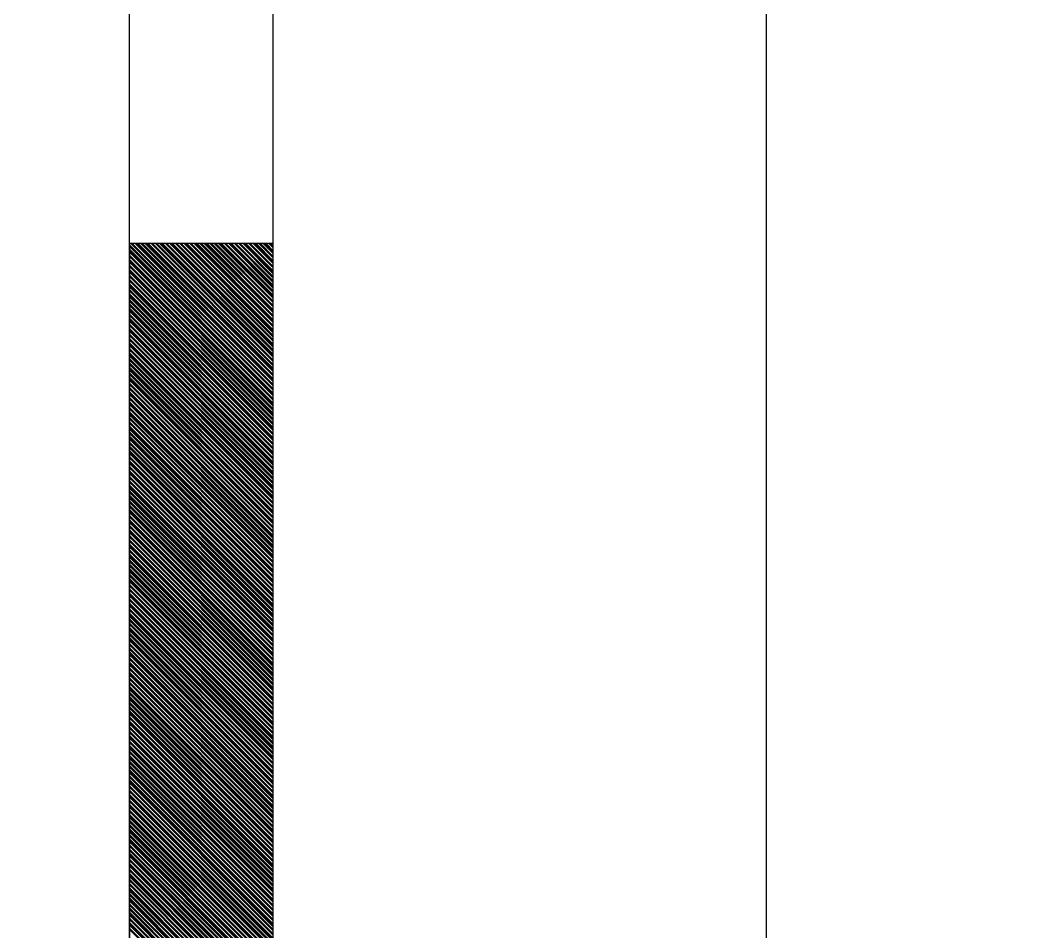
# Model space of a CAD drawing. Extents: x 731654 to 732244, y 4380181 to 4381208.
# Drawn here: x 731892.91 to 731899.96, y 4381156.22 to 4381162.56 of the extents above; entities that cross this region are included whole.
import ezdxf

# ---------------------------------------------------------------- set-up
doc = ezdxf.new("R2010")
doc.units = 0
doc.layers.get('0').update_dxf_attribs({"linetype": 'CONTINUOUS'})

msp = doc.modelspace()

# ---------------------------------------------------------------- linework, layer by layer
at = {"color": 0, "linetype": 'CONTINUOUS'}
for p, q in [((731893.67, 4381081.01), (731893.67, 4381181.01)), ((731893.67, 4381081.01), (731893.67, 4381181.01)), ((731894.67, 4381081.01), (731894.67, 4381181.01)), ((731894.67, 4381081.01), (731894.67, 4381181.01)), ((731894.67, 4381160), (731893.67, 4381161)), ((731894.67, 4381160), (731893.67, 4381161)), ((731894.67, 4381159.99), (731893.67, 4381160.99)), ((731894.67, 4381159.99), (731893.67, 4381160.99)), ((731894.67, 4381160.02), (731893.68, 4381161.01)), ((731894.67, 4381160.02), (731893.68, 4381161.01)), ((731894.67, 4381160.03), (731893.69, 4381161.01)), ((731894.67, 4381160.03), (731893.69, 4381161.01)), ((731894.67, 4381160.05), (731893.71, 4381161.01)), ((731894.67, 4381160.05), (731893.71, 4381161.01)), ((731894.67, 4381160.06), (731893.72, 4381161.01)), ((731894.67, 4381160.06), (731893.72, 4381161.01)), ((731894.67, 4381160.07), (731893.73, 4381161.01)), ((731894.67, 4381160.07), (731893.73, 4381161.01)), ((731894.67, 4381160.09), (731893.75, 4381161.01)), ((731894.67, 4381160.09), (731893.75, 4381161.01)), ((731894.67, 4381160.1), (731893.76, 4381161.01)), ((731894.67, 4381160.1), (731893.76, 4381161.01)), ((731894.67, 4381160.12), (731893.78, 4381161.01)), ((731894.67, 4381160.12), (731893.78, 4381161.01)), ((731894.67, 4381160.13), (731893.79, 4381161.01)), ((731894.67, 4381160.13), (731893.79, 4381161.01)), ((731894.67, 4381160.14), (731893.8, 4381161.01)), ((731894.67, 4381160.14), (731893.8, 4381161.01)), ((731894.67, 4381160.16), (731893.82, 4381161.01)), ((731894.67, 4381160.16), (731893.82, 4381161.01)), ((731894.67, 4381160.17), (731893.83, 4381161.01)), ((731894.67, 4381160.17), (731893.83, 4381161.01)), ((731894.67, 4381160.19), (731893.85, 4381161.01)), ((731894.67, 4381160.19), (731893.85, 4381161.01)), ((731894.67, 4381160.2), (731893.86, 4381161.01)), ((731894.67, 4381160.2), (731893.86, 4381161.01)), ((731894.67, 4381160.22), (731893.88, 4381161.01)), ((731894.67, 4381160.22), (731893.88, 4381161.01)), ((731894.67, 4381160.23), (731893.89, 4381161.01)), ((731894.67, 4381160.23), (731893.89, 4381161.01)), ((731894.67, 4381160.24), (731893.9, 4381161.01)), ((731894.67, 4381160.24), (731893.9, 4381161.01)), ((731894.67, 4381160.26), (731893.92, 4381161.01)), ((731894.67, 4381160.26), (731893.92, 4381161.01)), ((731894.67, 4381160.27), (731893.93, 4381161.01)), ((731894.67, 4381160.27), (731893.93, 4381161.01)), ((731894.67, 4381160.29), (731893.95, 4381161.01)), ((731894.67, 4381160.29), (731893.95, 4381161.01)), ((731894.67, 4381160.3), (731893.96, 4381161.01)), ((731894.67, 4381160.3), (731893.96, 4381161.01)), ((731894.67, 4381160.31), (731893.97, 4381161.01)), ((731894.67, 4381160.31), (731893.97, 4381161.01)), ((731894.67, 4381160.33), (731893.99, 4381161.01)), ((731894.67, 4381160.33), (731893.99, 4381161.01)), ((731894.67, 4381160.34), (731894, 4381161.01)), ((731894.67, 4381160.34), (731894, 4381161.01)), ((731894.67, 4381160.36), (731894.02, 4381161.01)), ((731894.67, 4381160.36), (731894.02, 4381161.01)), ((731894.67, 4381160.37), (731894.03, 4381161.01)), ((731894.67, 4381160.37), (731894.03, 4381161.01)), ((731894.67, 4381160.39), (731894.05, 4381161.01)), ((731894.67, 4381160.39), (731894.05, 4381161.01)), ((731894.67, 4381160.4), (731894.06, 4381161.01)), ((731894.67, 4381160.4), (731894.06, 4381161.01)), ((731894.67, 4381160.41), (731894.07, 4381161.01)), ((731894.67, 4381160.41), (731894.07, 4381161.01)), ((731894.67, 4381160.43), (731894.09, 4381161.01)), ((731894.67, 4381160.43), (731894.09, 4381161.01)), ((731894.67, 4381160.44), (731894.1, 4381161.01)), ((731894.67, 4381160.44), (731894.1, 4381161.01)), ((731894.67, 4381160.46), (731894.12, 4381161.01)), ((731894.67, 4381160.46), (731894.12, 4381161.01)), ((731894.67, 4381160.47), (731894.13, 4381161.01)), ((731894.67, 4381160.47), (731894.13, 4381161.01)), ((731894.67, 4381160.48), (731894.14, 4381161.01)), ((731894.67, 4381160.48), (731894.14, 4381161.01)), ((731894.67, 4381160.5), (731894.16, 4381161.01)), ((731894.67, 4381160.5), (731894.16, 4381161.01)), ((731894.67, 4381160.51), (731894.17, 4381161.01)), ((731894.67, 4381160.51), (731894.17, 4381161.01)), ((731894.67, 4381160.53), (731894.19, 4381161.01)), ((731894.67, 4381160.53), (731894.19, 4381161.01)), ((731894.67, 4381160.54), (731894.2, 4381161.01)), ((731894.67, 4381160.54), (731894.2, 4381161.01)), ((731894.67, 4381160.55), (731894.21, 4381161.01)), ((731894.67, 4381160.55), (731894.21, 4381161.01)), ((731894.67, 4381160.57), (731894.23, 4381161.01)), ((731894.67, 4381160.57), (731894.23, 4381161.01)), ((731894.67, 4381160.58), (731894.24, 4381161.01)), ((731894.67, 4381160.58), (731894.24, 4381161.01)), ((731894.67, 4381160.6), (731894.26, 4381161.01)), ((731894.67, 4381160.6), (731894.26, 4381161.01)), ((731894.67, 4381160.61), (731894.27, 4381161.01)), ((731894.67, 4381160.61), (731894.27, 4381161.01)), ((731894.67, 4381160.63), (731894.29, 4381161.01)), ((731894.67, 4381160.63), (731894.29, 4381161.01)), ((731894.67, 4381160.64), (731894.3, 4381161.01)), ((731894.67, 4381160.64), (731894.3, 4381161.01)), ((731894.67, 4381160.65), (731894.31, 4381161.01)), ((731894.67, 4381160.65), (731894.31, 4381161.01)), ((731894.67, 4381160.67), (731894.33, 4381161.01)), ((731894.67, 4381160.67), (731894.33, 4381161.01)), ((731894.67, 4381160.68), (731894.34, 4381161.01)), ((731894.67, 4381160.68), (731894.34, 4381161.01)), ((731894.67, 4381160.7), (731894.36, 4381161.01)), ((731894.67, 4381160.7), (731894.36, 4381161.01)), ((731894.67, 4381160.71), (731894.37, 4381161.01)), ((731894.67, 4381160.71), (731894.37, 4381161.01)), ((731894.67, 4381160.72), (731894.38, 4381161.01)), ((731894.67, 4381160.72), (731894.38, 4381161.01)), ((731894.67, 4381160.74), (731894.4, 4381161.01)), ((731894.67, 4381160.74), (731894.4, 4381161.01)), ((731894.67, 4381160.75), (731894.41, 4381161.01)), ((731894.67, 4381160.75), (731894.41, 4381161.01)), ((731894.67, 4381160.77), (731894.43, 4381161.01)), ((731894.67, 4381160.77), (731894.43, 4381161.01)), ((731894.67, 4381160.78), (731894.44, 4381161.01)), ((731894.67, 4381160.78), (731894.44, 4381161.01)), ((731894.67, 4381160.8), (731894.46, 4381161.01)), ((731894.67, 4381160.8), (731894.46, 4381161.01)), ((731894.67, 4381160.81), (731894.47, 4381161.01)), ((731894.67, 4381160.81), (731894.47, 4381161.01)), ((731894.67, 4381160.82), (731894.48, 4381161.01)), ((731894.67, 4381160.82), (731894.48, 4381161.01)), ((731894.67, 4381160.84), (731894.5, 4381161.01)), ((731894.67, 4381160.84), (731894.5, 4381161.01)), ((731894.67, 4381160.85), (731894.51, 4381161.01)), ((731894.67, 4381160.85), (731894.51, 4381161.01)), ((731894.67, 4381160.87), (731894.53, 4381161.01)), ((731894.67, 4381160.87), (731894.53, 4381161.01)), ((731894.67, 4381160.88), (731894.54, 4381161.01)), ((731894.67, 4381160.88), (731894.54, 4381161.01)), ((731894.67, 4381160.89), (731894.55, 4381161.01)), ((731894.67, 4381160.89), (731894.55, 4381161.01)), ((731894.67, 4381160.91), (731894.57, 4381161.01)), ((731894.67, 4381160.91), (731894.57, 4381161.01)), ((731894.67, 4381160.92), (731894.58, 4381161.01)), ((731894.67, 4381160.92), (731894.58, 4381161.01)), ((731894.67, 4381160.94), (731894.6, 4381161.01)), ((731894.67, 4381160.94), (731894.6, 4381161.01)), ((731894.67, 4381160.95), (731894.61, 4381161.01)), ((731894.67, 4381160.95), (731894.61, 4381161.01)), ((731894.67, 4381160.96), (731894.62, 4381161.01)), ((731894.67, 4381160.96), (731894.62, 4381161.01)), ((731894.67, 4381160.98), (731894.64, 4381161.01)), ((731894.67, 4381160.98), (731894.64, 4381161.01)), ((731894.67, 4381160.99), (731894.65, 4381161.01)), ((731894.67, 4381160.99), (731894.65, 4381161.01)), ((731894.67, 4381159.97), (731893.67, 4381160.97)), ((731894.67, 4381159.97), (731893.67, 4381160.97)), ((731894.67, 4381159.96), (731893.67, 4381160.96)), ((731894.67, 4381159.96), (731893.67, 4381160.96)), ((731894.67, 4381159.95), (731893.67, 4381160.95)), ((731894.67, 4381159.95), (731893.67, 4381160.95)), ((731894.67, 4381159.93), (731893.67, 4381160.93)), ((731894.67, 4381159.93), (731893.67, 4381160.93)), ((731894.67, 4381159.92), (731893.67, 4381160.92)), ((731894.67, 4381159.92), (731893.67, 4381160.92)), ((731894.67, 4381159.9), (731893.67, 4381160.9)), ((731894.67, 4381159.9), (731893.67, 4381160.9)), ((731894.67, 4381159.89), (731893.67, 4381160.89)), ((731894.67, 4381159.89), (731893.67, 4381160.89)), ((731894.67, 4381159.88), (731893.67, 4381160.88)), ((731894.67, 4381159.88), (731893.67, 4381160.88)), ((731894.67, 4381159.86), (731893.67, 4381160.86)), ((731894.67, 4381159.86), (731893.67, 4381160.86)), ((731894.67, 4381159.85), (731893.67, 4381160.85)), ((731894.67, 4381159.85), (731893.67, 4381160.85)), ((731894.67, 4381159.83), (731893.67, 4381160.83)), ((731894.67, 4381159.83), (731893.67, 4381160.83)), ((731894.67, 4381159.82), (731893.67, 4381160.82)), ((731894.67, 4381159.82), (731893.67, 4381160.82)), ((731894.67, 4381159.81), (731893.67, 4381160.81)), ((731894.67, 4381159.81), (731893.67, 4381160.81)), ((731894.67, 4381159.79), (731893.67, 4381160.79)), ((731894.67, 4381159.79), (731893.67, 4381160.79)), ((731894.67, 4381159.78), (731893.67, 4381160.78)), ((731894.67, 4381159.78), (731893.67, 4381160.78)), ((731894.67, 4381159.76), (731893.67, 4381160.76)), ((731894.67, 4381159.76), (731893.67, 4381160.76)), ((731894.67, 4381159.75), (731893.67, 4381160.75)), ((731894.67, 4381159.75), (731893.67, 4381160.75)), ((731894.67, 4381159.73), (731893.67, 4381160.73)), ((731894.67, 4381159.73), (731893.67, 4381160.73)), ((731894.67, 4381159.72), (731893.67, 4381160.72)), ((731894.67, 4381159.72), (731893.67, 4381160.72)), ((731894.67, 4381159.71), (731893.67, 4381160.71)), ((731894.67, 4381159.71), (731893.67, 4381160.71)), ((731894.67, 4381159.69), (731893.67, 4381160.69)), ((731894.67, 4381159.69), (731893.67, 4381160.69)), ((731894.67, 4381159.68), (731893.67, 4381160.68)), ((731894.67, 4381159.68), (731893.67, 4381160.68)), ((731894.67, 4381159.66), (731893.67, 4381160.66)), ((731894.67, 4381159.66), (731893.67, 4381160.66)), ((731894.67, 4381159.65), (731893.67, 4381160.65)), ((731894.67, 4381159.65), (731893.67, 4381160.65)), ((731894.67, 4381159.64), (731893.67, 4381160.64)), ((731894.67, 4381159.64), (731893.67, 4381160.64)), ((731894.67, 4381159.62), (731893.67, 4381160.62)), ((731894.67, 4381159.62), (731893.67, 4381160.62)), ((731894.67, 4381159.61), (731893.67, 4381160.61)), ((731894.67, 4381159.61), (731893.67, 4381160.61)), ((731894.67, 4381159.59), (731893.67, 4381160.59)), ((731894.67, 4381159.59), (731893.67, 4381160.59)), ((731894.67, 4381159.58), (731893.67, 4381160.58)), ((731894.67, 4381159.58), (731893.67, 4381160.58)), ((731894.67, 4381159.56), (731893.67, 4381160.56)), ((731894.67, 4381159.56), (731893.67, 4381160.56)), ((731894.67, 4381159.55), (731893.67, 4381160.55)), ((731894.67, 4381159.55), (731893.67, 4381160.55)), ((731894.67, 4381159.54), (731893.67, 4381160.54)), ((731894.67, 4381159.54), (731893.67, 4381160.54)), ((731894.67, 4381159.52), (731893.67, 4381160.52)), ((731894.67, 4381159.52), (731893.67, 4381160.52)), ((731894.67, 4381159.51), (731893.67, 4381160.51)), ((731894.67, 4381159.51), (731893.67, 4381160.51)), ((731894.67, 4381159.49), (731893.67, 4381160.49)), ((731894.67, 4381159.49), (731893.67, 4381160.49)), ((731894.67, 4381159.48), (731893.67, 4381160.48)), ((731894.67, 4381159.48), (731893.67, 4381160.48)), ((731894.67, 4381159.47), (731893.67, 4381160.47)), ((731894.67, 4381159.47), (731893.67, 4381160.47)), ((731894.67, 4381159.45), (731893.67, 4381160.45)), ((731894.67, 4381159.45), (731893.67, 4381160.45)), ((731894.67, 4381159.44), (731893.67, 4381160.44)), ((731894.67, 4381159.44), (731893.67, 4381160.44)), ((731894.67, 4381159.42), (731893.67, 4381160.42)), ((731894.67, 4381159.42), (731893.67, 4381160.42)), ((731894.67, 4381159.41), (731893.67, 4381160.41)), ((731894.67, 4381159.41), (731893.67, 4381160.41)), ((731894.67, 4381159.4), (731893.67, 4381160.4)), ((731894.67, 4381159.4), (731893.67, 4381160.4)), ((731894.67, 4381159.38), (731893.67, 4381160.38)), ((731894.67, 4381159.38), (731893.67, 4381160.38)), ((731894.67, 4381159.37), (731893.67, 4381160.37)), ((731894.67, 4381159.37), (731893.67, 4381160.37)), ((731894.67, 4381159.35), (731893.67, 4381160.35)), ((731894.67, 4381159.35), (731893.67, 4381160.35)), ((731894.67, 4381159.34), (731893.67, 4381160.34)), ((731894.67, 4381159.34), (731893.67, 4381160.34)), ((731894.67, 4381159.32), (731893.67, 4381160.32)), ((731894.67, 4381159.32), (731893.67, 4381160.32)), ((731894.67, 4381159.31), (731893.67, 4381160.31)), ((731894.67, 4381159.31), (731893.67, 4381160.31)), ((731894.67, 4381159.3), (731893.67, 4381160.3)), ((731894.67, 4381159.3), (731893.67, 4381160.3)), ((731894.67, 4381159.28), (731893.67, 4381160.28)), ((731894.67, 4381159.28), (731893.67, 4381160.28)), ((731894.67, 4381159.27), (731893.67, 4381160.27)), ((731894.67, 4381159.27), (731893.67, 4381160.27)), ((731894.67, 4381159.25), (731893.67, 4381160.25)), ((731894.67, 4381159.25), (731893.67, 4381160.25)), ((731894.67, 4381159.24), (731893.67, 4381160.24)), ((731894.67, 4381159.24), (731893.67, 4381160.24)), ((731894.67, 4381159.23), (731893.67, 4381160.23)), ((731894.67, 4381159.23), (731893.67, 4381160.23)), ((731894.67, 4381159.21), (731893.67, 4381160.21)), ((731894.67, 4381159.21), (731893.67, 4381160.21)), ((731894.67, 4381159.2), (731893.67, 4381160.2)), ((731894.67, 4381159.2), (731893.67, 4381160.2)), ((731894.67, 4381159.18), (731893.67, 4381160.18)), ((731894.67, 4381159.18), (731893.67, 4381160.18)), ((731894.67, 4381159.17), (731893.67, 4381160.17)), ((731894.67, 4381159.17), (731893.67, 4381160.17)), ((731894.67, 4381159.15), (731893.67, 4381160.15)), ((731894.67, 4381159.15), (731893.67, 4381160.15)), ((731894.67, 4381159.14), (731893.67, 4381160.14)), ((731894.67, 4381159.14), (731893.67, 4381160.14)), ((731894.67, 4381159.13), (731893.67, 4381160.13)), ((731894.67, 4381159.13), (731893.67, 4381160.13)), ((731894.67, 4381159.11), (731893.67, 4381160.11)), ((731894.67, 4381159.11), (731893.67, 4381160.11)), ((731894.67, 4381159.1), (731893.67, 4381160.1)), ((731894.67, 4381159.1), (731893.67, 4381160.1)), ((731894.67, 4381159.08), (731893.67, 4381160.08)), ((731894.67, 4381159.08), (731893.67, 4381160.08)), ((731894.67, 4381159.07), (731893.67, 4381160.07)), ((731894.67, 4381159.07), (731893.67, 4381160.07)), ((731894.67, 4381159.06), (731893.67, 4381160.06)), ((731894.67, 4381159.06), (731893.67, 4381160.06)), ((731894.67, 4381159.04), (731893.67, 4381160.04)), ((731894.67, 4381159.04), (731893.67, 4381160.04)), ((731894.67, 4381159.03), (731893.67, 4381160.03)), ((731894.67, 4381159.03), (731893.67, 4381160.03)), ((731894.67, 4381159.01), (731893.67, 4381160.01)), ((731894.67, 4381159.01), (731893.67, 4381160.01)), ((731894.67, 4381159), (731893.67, 4381160)), ((731894.67, 4381159), (731893.67, 4381160)), ((731894.67, 4381158.98), (731893.67, 4381159.98)), ((731894.67, 4381158.98), (731893.67, 4381159.98)), ((731894.67, 4381158.97), (731893.67, 4381159.97)), ((731894.67, 4381158.97), (731893.67, 4381159.97)), ((731894.67, 4381158.96), (731893.67, 4381159.96)), ((731894.67, 4381158.96), (731893.67, 4381159.96)), ((731894.67, 4381158.94), (731893.67, 4381159.94)), ((731894.67, 4381158.94), (731893.67, 4381159.94)), ((731894.67, 4381158.93), (731893.67, 4381159.93)), ((731894.67, 4381158.93), (731893.67, 4381159.93)), ((731894.67, 4381158.91), (731893.67, 4381159.91)), ((731894.67, 4381158.91), (731893.67, 4381159.91)), ((731894.67, 4381158.9), (731893.67, 4381159.9)), ((731894.67, 4381158.9), (731893.67, 4381159.9)), ((731894.67, 4381158.89), (731893.67, 4381159.89)), ((731894.67, 4381158.89), (731893.67, 4381159.89)), ((731894.67, 4381158.87), (731893.67, 4381159.87)), ((731894.67, 4381158.87), (731893.67, 4381159.87)), ((731894.67, 4381158.86), (731893.67, 4381159.86)), ((731894.67, 4381158.86), (731893.67, 4381159.86)), ((731894.67, 4381158.84), (731893.67, 4381159.84)), ((731894.67, 4381158.84), (731893.67, 4381159.84)), ((731894.67, 4381158.83), (731893.67, 4381159.83)), ((731894.67, 4381158.83), (731893.67, 4381159.83)), ((731894.67, 4381158.82), (731893.67, 4381159.82)), ((731894.67, 4381158.82), (731893.67, 4381159.82)), ((731894.67, 4381158.8), (731893.67, 4381159.8)), ((731894.67, 4381158.8), (731893.67, 4381159.8)), ((731894.67, 4381158.79), (731893.67, 4381159.79)), ((731894.67, 4381158.79), (731893.67, 4381159.79)), ((731894.67, 4381158.77), (731893.67, 4381159.77)), ((731894.67, 4381158.77), (731893.67, 4381159.77)), ((731894.67, 4381158.76), (731893.67, 4381159.76)), ((731894.67, 4381158.76), (731893.67, 4381159.76)), ((731894.67, 4381158.74), (731893.67, 4381159.74)), ((731894.67, 4381158.74), (731893.67, 4381159.74)), ((731894.67, 4381158.73), (731893.67, 4381159.73)), ((731894.67, 4381158.73), (731893.67, 4381159.73)), ((731894.67, 4381158.72), (731893.67, 4381159.72)), ((731894.67, 4381158.72), (731893.67, 4381159.72)), ((731894.67, 4381158.7), (731893.67, 4381159.7)), ((731894.67, 4381158.7), (731893.67, 4381159.7)), ((731894.67, 4381158.69), (731893.67, 4381159.69)), ((731894.67, 4381158.69), (731893.67, 4381159.69)), ((731894.67, 4381158.67), (731893.67, 4381159.67)), ((731894.67, 4381158.67), (731893.67, 4381159.67)), ((731894.67, 4381158.66), (731893.67, 4381159.66)), ((731894.67, 4381158.66), (731893.67, 4381159.66)), ((731894.67, 4381158.65), (731893.67, 4381159.65)), ((731894.67, 4381158.65), (731893.67, 4381159.65)), ((731894.67, 4381158.63), (731893.67, 4381159.63)), ((731894.67, 4381158.63), (731893.67, 4381159.63)), ((731894.67, 4381158.62), (731893.67, 4381159.62)), ((731894.67, 4381158.62), (731893.67, 4381159.62)), ((731894.67, 4381158.6), (731893.67, 4381159.6)), ((731894.67, 4381158.6), (731893.67, 4381159.6)), ((731894.67, 4381158.59), (731893.67, 4381159.59)), ((731894.67, 4381158.59), (731893.67, 4381159.59)), ((731894.67, 4381158.57), (731893.67, 4381159.57)), ((731894.67, 4381158.57), (731893.67, 4381159.57)), ((731894.67, 4381158.56), (731893.67, 4381159.56)), ((731894.67, 4381158.56), (731893.67, 4381159.56)), ((731894.67, 4381158.55), (731893.67, 4381159.55)), ((731894.67, 4381158.55), (731893.67, 4381159.55)), ((731894.67, 4381158.53), (731893.67, 4381159.53)), ((731894.67, 4381158.53), (731893.67, 4381159.53)), ((731894.67, 4381158.52), (731893.67, 4381159.52)), ((731894.67, 4381158.52), (731893.67, 4381159.52)), ((731894.67, 4381158.5), (731893.67, 4381159.5)), ((731894.67, 4381158.5), (731893.67, 4381159.5)), ((731894.67, 4381158.49), (731893.67, 4381159.49)), ((731894.67, 4381158.49), (731893.67, 4381159.49)), ((731894.67, 4381158.48), (731893.67, 4381159.48)), ((731894.67, 4381158.48), (731893.67, 4381159.48)), ((731894.67, 4381158.46), (731893.67, 4381159.46)), ((731894.67, 4381158.46), (731893.67, 4381159.46)), ((731894.67, 4381158.45), (731893.67, 4381159.45)), ((731894.67, 4381158.45), (731893.67, 4381159.45)), ((731894.67, 4381158.43), (731893.67, 4381159.43)), ((731894.67, 4381158.43), (731893.67, 4381159.43)), ((731894.67, 4381158.42), (731893.67, 4381159.42)), ((731894.67, 4381158.42), (731893.67, 4381159.42)), ((731894.67, 4381158.41), (731893.67, 4381159.41)), ((731894.67, 4381158.41), (731893.67, 4381159.41)), ((731894.67, 4381158.39), (731893.67, 4381159.39)), ((731894.67, 4381158.39), (731893.67, 4381159.39)), ((731894.67, 4381158.38), (731893.67, 4381159.38)), ((731894.67, 4381158.38), (731893.67, 4381159.38)), ((731894.67, 4381158.36), (731893.67, 4381159.36)), ((731894.67, 4381158.36), (731893.67, 4381159.36)), ((731894.67, 4381158.35), (731893.67, 4381159.35)), ((731894.67, 4381158.35), (731893.67, 4381159.35)), ((731894.67, 4381158.33), (731893.67, 4381159.33)), ((731894.67, 4381158.33), (731893.67, 4381159.33)), ((731894.67, 4381158.32), (731893.67, 4381159.32)), ((731894.67, 4381158.32), (731893.67, 4381159.32)), ((731894.67, 4381158.31), (731893.67, 4381159.31)), ((731894.67, 4381158.31), (731893.67, 4381159.31)), ((731894.67, 4381158.29), (731893.67, 4381159.29)), ((731894.67, 4381158.29), (731893.67, 4381159.29)), ((731894.67, 4381158.28), (731893.67, 4381159.28)), ((731894.67, 4381158.28), (731893.67, 4381159.28)), ((731894.67, 4381158.26), (731893.67, 4381159.26)), ((731894.67, 4381158.26), (731893.67, 4381159.26)), ((731894.67, 4381158.25), (731893.67, 4381159.25)), ((731894.67, 4381158.25), (731893.67, 4381159.25)), ((731894.67, 4381158.24), (731893.67, 4381159.24)), ((731894.67, 4381158.24), (731893.67, 4381159.24)), ((731894.67, 4381158.22), (731893.67, 4381159.22)), ((731894.67, 4381158.22), (731893.67, 4381159.22)), ((731894.67, 4381158.21), (731893.67, 4381159.21)), ((731894.67, 4381158.21), (731893.67, 4381159.21)), ((731894.67, 4381158.19), (731893.67, 4381159.19)), ((731894.67, 4381158.19), (731893.67, 4381159.19)), ((731894.67, 4381158.18), (731893.67, 4381159.18)), ((731894.67, 4381158.18), (731893.67, 4381159.18)), ((731894.67, 4381158.16), (731893.67, 4381159.16)), ((731894.67, 4381158.16), (731893.67, 4381159.16)), ((731894.67, 4381158.15), (731893.67, 4381159.15)), ((731894.67, 4381158.15), (731893.67, 4381159.15)), ((731894.67, 4381158.14), (731893.67, 4381159.14)), ((731894.67, 4381158.14), (731893.67, 4381159.14)), ((731894.67, 4381158.12), (731893.67, 4381159.12)), ((731894.67, 4381158.12), (731893.67, 4381159.12)), ((731894.67, 4381158.11), (731893.67, 4381159.11)), ((731894.67, 4381158.11), (731893.67, 4381159.11)), ((731894.67, 4381158.09), (731893.67, 4381159.09)), ((731894.67, 4381158.09), (731893.67, 4381159.09)), ((731894.67, 4381158.08), (731893.67, 4381159.08)), ((731894.67, 4381158.08), (731893.67, 4381159.08)), ((731894.67, 4381158.07), (731893.67, 4381159.07)), ((731894.67, 4381158.07), (731893.67, 4381159.07)), ((731894.67, 4381158.05), (731893.67, 4381159.05)), ((731894.67, 4381158.05), (731893.67, 4381159.05)), ((731894.67, 4381158.04), (731893.67, 4381159.04)), ((731894.67, 4381158.04), (731893.67, 4381159.04)), ((731894.67, 4381158.02), (731893.67, 4381159.02)), ((731894.67, 4381158.02), (731893.67, 4381159.02)), ((731894.67, 4381158.01), (731893.67, 4381159.01)), ((731894.67, 4381158.01), (731893.67, 4381159.01)), ((731894.67, 4381158), (731893.67, 4381159)), ((731894.67, 4381158), (731893.67, 4381159)), ((731894.67, 4381157.98), (731893.67, 4381158.98)), ((731894.67, 4381157.98), (731893.67, 4381158.98)), ((731894.67, 4381157.97), (731893.67, 4381158.97)), ((731894.67, 4381157.97), (731893.67, 4381158.97)), ((731894.67, 4381157.95), (731893.67, 4381158.95)), ((731894.67, 4381157.95), (731893.67, 4381158.95)), ((731894.67, 4381157.94), (731893.67, 4381158.94)), ((731894.67, 4381157.94), (731893.67, 4381158.94)), ((731894.67, 4381157.92), (731893.67, 4381158.92)), ((731894.67, 4381157.92), (731893.67, 4381158.92)), ((731894.67, 4381157.91), (731893.67, 4381158.91)), ((731894.67, 4381157.91), (731893.67, 4381158.91)), ((731894.67, 4381157.9), (731893.67, 4381158.9)), ((731894.67, 4381157.9), (731893.67, 4381158.9)), ((731894.67, 4381157.88), (731893.67, 4381158.88)), ((731894.67, 4381157.88), (731893.67, 4381158.88)), ((731894.67, 4381157.87), (731893.67, 4381158.87)), ((731894.67, 4381157.87), (731893.67, 4381158.87)), ((731894.67, 4381157.85), (731893.67, 4381158.85)), ((731894.67, 4381157.85), (731893.67, 4381158.85)), ((731894.67, 4381157.84), (731893.67, 4381158.84)), ((731894.67, 4381157.84), (731893.67, 4381158.84)), ((731894.67, 4381157.83), (731893.67, 4381158.83)), ((731894.67, 4381157.83), (731893.67, 4381158.83)), ((731894.67, 4381157.81), (731893.67, 4381158.81)), ((731894.67, 4381157.81), (731893.67, 4381158.81)), ((731894.67, 4381157.8), (731893.67, 4381158.8)), ((731894.67, 4381157.8), (731893.67, 4381158.8)), ((731894.67, 4381157.78), (731893.67, 4381158.78)), ((731894.67, 4381157.78), (731893.67, 4381158.78)), ((731894.67, 4381157.77), (731893.67, 4381158.77)), ((731894.67, 4381157.77), (731893.67, 4381158.77)), ((731894.67, 4381157.75), (731893.67, 4381158.75)), ((731894.67, 4381157.75), (731893.67, 4381158.75)), ((731894.67, 4381157.74), (731893.67, 4381158.74)), ((731894.67, 4381157.74), (731893.67, 4381158.74)), ((731894.67, 4381157.73), (731893.67, 4381158.73)), ((731894.67, 4381157.73), (731893.67, 4381158.73)), ((731894.67, 4381157.71), (731893.67, 4381158.71)), ((731894.67, 4381157.71), (731893.67, 4381158.71)), ((731894.67, 4381157.7), (731893.67, 4381158.7)), ((731894.67, 4381157.7), (731893.67, 4381158.7)), ((731894.67, 4381157.68), (731893.67, 4381158.68)), ((731894.67, 4381157.68), (731893.67, 4381158.68)), ((731894.67, 4381157.67), (731893.67, 4381158.67)), ((731894.67, 4381157.67), (731893.67, 4381158.67)), ((731894.67, 4381157.66), (731893.67, 4381158.66)), ((731894.67, 4381157.66), (731893.67, 4381158.66)), ((731894.67, 4381157.64), (731893.67, 4381158.64)), ((731894.67, 4381157.64), (731893.67, 4381158.64)), ((731894.67, 4381157.63), (731893.67, 4381158.63)), ((731894.67, 4381157.63), (731893.67, 4381158.63)), ((731894.67, 4381157.61), (731893.67, 4381158.61)), ((731894.67, 4381157.61), (731893.67, 4381158.61)), ((731894.67, 4381157.6), (731893.67, 4381158.6)), ((731894.67, 4381157.6), (731893.67, 4381158.6)), ((731894.67, 4381157.58), (731893.67, 4381158.58)), ((731894.67, 4381157.58), (731893.67, 4381158.58)), ((731894.67, 4381157.57), (731893.67, 4381158.57)), ((731894.67, 4381157.57), (731893.67, 4381158.57)), ((731894.67, 4381157.56), (731893.67, 4381158.56)), ((731894.67, 4381157.56), (731893.67, 4381158.56)), ((731894.67, 4381157.54), (731893.67, 4381158.54)), ((731894.67, 4381157.54), (731893.67, 4381158.54)), ((731894.67, 4381157.53), (731893.67, 4381158.53)), ((731894.67, 4381157.53), (731893.67, 4381158.53)), ((731894.67, 4381157.51), (731893.67, 4381158.51)), ((731894.67, 4381157.51), (731893.67, 4381158.51)), ((731894.67, 4381157.5), (731893.67, 4381158.5)), ((731894.67, 4381157.5), (731893.67, 4381158.5)), ((731894.67, 4381157.49), (731893.67, 4381158.49)), ((731894.67, 4381157.49), (731893.67, 4381158.49)), ((731894.67, 4381157.47), (731893.67, 4381158.47)), ((731894.67, 4381157.47), (731893.67, 4381158.47)), ((731894.67, 4381157.46), (731893.67, 4381158.46)), ((731894.67, 4381157.46), (731893.67, 4381158.46)), ((731894.67, 4381157.44), (731893.67, 4381158.44)), ((731894.67, 4381157.44), (731893.67, 4381158.44)), ((731894.67, 4381157.43), (731893.67, 4381158.43)), ((731894.67, 4381157.43), (731893.67, 4381158.43)), ((731894.67, 4381157.42), (731893.67, 4381158.42)), ((731894.67, 4381157.42), (731893.67, 4381158.42)), ((731894.67, 4381157.4), (731893.67, 4381158.4)), ((731894.67, 4381157.4), (731893.67, 4381158.4)), ((731894.67, 4381157.39), (731893.67, 4381158.39)), ((731894.67, 4381157.39), (731893.67, 4381158.39)), ((731894.67, 4381157.37), (731893.67, 4381158.37)), ((731894.67, 4381157.37), (731893.67, 4381158.37)), ((731894.67, 4381157.36), (731893.67, 4381158.36)), ((731894.67, 4381157.36), (731893.67, 4381158.36)), ((731894.67, 4381157.34), (731893.67, 4381158.34)), ((731894.67, 4381157.34), (731893.67, 4381158.34)), ((731894.67, 4381157.33), (731893.67, 4381158.33)), ((731894.67, 4381157.33), (731893.67, 4381158.33)), ((731894.67, 4381157.32), (731893.67, 4381158.32)), ((731894.67, 4381157.32), (731893.67, 4381158.32)), ((731894.67, 4381157.3), (731893.67, 4381158.3)), ((731894.67, 4381157.3), (731893.67, 4381158.3)), ((731894.67, 4381157.29), (731893.67, 4381158.29)), ((731894.67, 4381157.29), (731893.67, 4381158.29)), ((731894.67, 4381157.27), (731893.67, 4381158.27)), ((731894.67, 4381157.27), (731893.67, 4381158.27)), ((731894.67, 4381157.26), (731893.67, 4381158.26)), ((731894.67, 4381157.26), (731893.67, 4381158.26)), ((731894.67, 4381157.25), (731893.67, 4381158.25)), ((731894.67, 4381157.25), (731893.67, 4381158.25)), ((731894.67, 4381157.23), (731893.67, 4381158.23)), ((731894.67, 4381157.23), (731893.67, 4381158.23)), ((731894.67, 4381157.22), (731893.67, 4381158.22)), ((731894.67, 4381157.22), (731893.67, 4381158.22)), ((731894.67, 4381157.2), (731893.67, 4381158.2)), ((731894.67, 4381157.2), (731893.67, 4381158.2)), ((731894.67, 4381157.19), (731893.67, 4381158.19)), ((731894.67, 4381157.19), (731893.67, 4381158.19)), ((731894.67, 4381157.17), (731893.67, 4381158.17)), ((731894.67, 4381157.17), (731893.67, 4381158.17)), ((731894.67, 4381157.16), (731893.67, 4381158.16)), ((731894.67, 4381157.16), (731893.67, 4381158.16)), ((731894.67, 4381157.15), (731893.67, 4381158.15)), ((731894.67, 4381157.15), (731893.67, 4381158.15)), ((731894.67, 4381157.13), (731893.67, 4381158.13)), ((731894.67, 4381157.13), (731893.67, 4381158.13)), ((731894.67, 4381157.12), (731893.67, 4381158.12)), ((731894.67, 4381157.12), (731893.67, 4381158.12)), ((731894.67, 4381157.1), (731893.67, 4381158.1)), ((731894.67, 4381157.1), (731893.67, 4381158.1)), ((731894.67, 4381157.09), (731893.67, 4381158.09)), ((731894.67, 4381157.09), (731893.67, 4381158.09)), ((731894.67, 4381157.08), (731893.67, 4381158.08)), ((731894.67, 4381157.08), (731893.67, 4381158.08)), ((731894.67, 4381157.06), (731893.67, 4381158.06)), ((731894.67, 4381157.06), (731893.67, 4381158.06)), ((731894.67, 4381157.05), (731893.67, 4381158.05)), ((731894.67, 4381157.05), (731893.67, 4381158.05)), ((731894.67, 4381157.03), (731893.67, 4381158.03)), ((731894.67, 4381157.03), (731893.67, 4381158.03)), ((731894.67, 4381157.02), (731893.67, 4381158.02)), ((731894.67, 4381157.02), (731893.67, 4381158.02)), ((731894.67, 4381157.01), (731893.67, 4381158.01)), ((731894.67, 4381157.01), (731893.67, 4381158.01)), ((731894.67, 4381156.99), (731893.67, 4381157.99)), ((731894.67, 4381156.99), (731893.67, 4381157.99)), ((731894.67, 4381156.98), (731893.67, 4381157.98)), ((731894.67, 4381156.98), (731893.67, 4381157.98)), ((731894.67, 4381156.96), (731893.67, 4381157.96)), ((731894.67, 4381156.96), (731893.67, 4381157.96)), ((731894.67, 4381156.95), (731893.67, 4381157.95)), ((731894.67, 4381156.95), (731893.67, 4381157.95)), ((731894.67, 4381156.93), (731893.67, 4381157.93)), ((731894.67, 4381156.93), (731893.67, 4381157.93)), ((731894.67, 4381156.92), (731893.67, 4381157.92)), ((731894.67, 4381156.92), (731893.67, 4381157.92)), ((731894.67, 4381156.91), (731893.67, 4381157.91)), ((731894.67, 4381156.91), (731893.67, 4381157.91)), ((731894.67, 4381156.89), (731893.67, 4381157.89)), ((731894.67, 4381156.89), (731893.67, 4381157.89)), ((731894.67, 4381156.88), (731893.67, 4381157.88)), ((731894.67, 4381156.88), (731893.67, 4381157.88)), ((731894.67, 4381156.86), (731893.67, 4381157.86)), ((731894.67, 4381156.86), (731893.67, 4381157.86)), ((731894.67, 4381156.85), (731893.67, 4381157.85)), ((731894.67, 4381156.85), (731893.67, 4381157.85)), ((731894.67, 4381156.84), (731893.67, 4381157.84)), ((731894.67, 4381156.84), (731893.67, 4381157.84)), ((731894.67, 4381156.82), (731893.67, 4381157.82)), ((731894.67, 4381156.82), (731893.67, 4381157.82)), ((731894.67, 4381156.81), (731893.67, 4381157.81)), ((731894.67, 4381156.81), (731893.67, 4381157.81)), ((731894.67, 4381156.79), (731893.67, 4381157.79)), ((731894.67, 4381156.79), (731893.67, 4381157.79)), ((731894.67, 4381156.78), (731893.67, 4381157.78)), ((731894.67, 4381156.78), (731893.67, 4381157.78)), ((731894.67, 4381156.76), (731893.67, 4381157.76)), ((731894.67, 4381156.76), (731893.67, 4381157.76)), ((731894.67, 4381156.75), (731893.67, 4381157.75)), ((731894.67, 4381156.75), (731893.67, 4381157.75)), ((731894.67, 4381156.74), (731893.67, 4381157.74)), ((731894.67, 4381156.74), (731893.67, 4381157.74)), ((731894.67, 4381156.72), (731893.67, 4381157.72)), ((731894.67, 4381156.72), (731893.67, 4381157.72)), ((731894.67, 4381156.71), (731893.67, 4381157.71)), ((731894.67, 4381156.71), (731893.67, 4381157.71)), ((731894.67, 4381156.69), (731893.67, 4381157.69)), ((731894.67, 4381156.69), (731893.67, 4381157.69)), ((731894.67, 4381156.68), (731893.67, 4381157.68)), ((731894.67, 4381156.68), (731893.67, 4381157.68)), ((731894.67, 4381156.67), (731893.67, 4381157.67)), ((731894.67, 4381156.67), (731893.67, 4381157.67)), ((731894.67, 4381156.65), (731893.67, 4381157.65)), ((731894.67, 4381156.65), (731893.67, 4381157.65)), ((731894.67, 4381156.64), (731893.67, 4381157.64)), ((731894.67, 4381156.64), (731893.67, 4381157.64)), ((731894.67, 4381156.62), (731893.67, 4381157.62)), ((731894.67, 4381156.62), (731893.67, 4381157.62)), ((731894.67, 4381156.61), (731893.67, 4381157.61)), ((731894.67, 4381156.61), (731893.67, 4381157.61)), ((731894.67, 4381156.59), (731893.67, 4381157.59)), ((731894.67, 4381156.59), (731893.67, 4381157.59)), ((731894.67, 4381156.58), (731893.67, 4381157.58)), ((731894.67, 4381156.58), (731893.67, 4381157.58)), ((731894.67, 4381156.57), (731893.67, 4381157.57)), ((731894.67, 4381156.57), (731893.67, 4381157.57)), ((731894.67, 4381156.55), (731893.67, 4381157.55)), ((731894.67, 4381156.55), (731893.67, 4381157.55)), ((731894.67, 4381156.54), (731893.67, 4381157.54)), ((731894.67, 4381156.54), (731893.67, 4381157.54)), ((731894.67, 4381156.52), (731893.67, 4381157.52)), ((731894.67, 4381156.52), (731893.67, 4381157.52)), ((731894.67, 4381156.51), (731893.67, 4381157.51)), ((731894.67, 4381156.51), (731893.67, 4381157.51)), ((731894.67, 4381156.5), (731893.67, 4381157.5)), ((731894.67, 4381156.5), (731893.67, 4381157.5)), ((731894.67, 4381156.48), (731893.67, 4381157.48)), ((731894.67, 4381156.48), (731893.67, 4381157.48)), ((731894.67, 4381156.47), (731893.67, 4381157.47)), ((731894.67, 4381156.47), (731893.67, 4381157.47)), ((731894.67, 4381156.45), (731893.67, 4381157.45)), ((731894.67, 4381156.45), (731893.67, 4381157.45)), ((731894.67, 4381156.44), (731893.67, 4381157.44)), ((731894.67, 4381156.44), (731893.67, 4381157.44)), ((731894.67, 4381156.43), (731893.67, 4381157.43)), ((731894.67, 4381156.43), (731893.67, 4381157.43)), ((731894.67, 4381156.41), (731893.67, 4381157.41)), ((731894.67, 4381156.41), (731893.67, 4381157.41)), ((731894.67, 4381156.4), (731893.67, 4381157.4)), ((731894.67, 4381156.4), (731893.67, 4381157.4)), ((731894.67, 4381156.38), (731893.67, 4381157.38)), ((731894.67, 4381156.38), (731893.67, 4381157.38)), ((731894.67, 4381156.37), (731893.67, 4381157.37)), ((731894.67, 4381156.37), (731893.67, 4381157.37)), ((731894.67, 4381156.35), (731893.67, 4381157.35)), ((731894.67, 4381156.35), (731893.67, 4381157.35)), ((731894.67, 4381156.34), (731893.67, 4381157.34)), ((731894.67, 4381156.34), (731893.67, 4381157.34)), ((731894.67, 4381156.33), (731893.67, 4381157.33)), ((731894.67, 4381156.33), (731893.67, 4381157.33)), ((731894.67, 4381156.31), (731893.67, 4381157.31)), ((731894.67, 4381156.31), (731893.67, 4381157.31)), ((731894.67, 4381156.3), (731893.67, 4381157.3)), ((731894.67, 4381156.3), (731893.67, 4381157.3)), ((731894.67, 4381156.28), (731893.67, 4381157.28)), ((731894.67, 4381156.28), (731893.67, 4381157.28)), ((731894.67, 4381156.27), (731893.67, 4381157.27)), ((731894.67, 4381156.27), (731893.67, 4381157.27)), ((731894.67, 4381156.26), (731893.67, 4381157.26)), ((731894.67, 4381156.26), (731893.67, 4381157.26)), ((731894.67, 4381156.24), (731893.67, 4381157.24)), ((731894.67, 4381156.24), (731893.67, 4381157.24)), ((731894.67, 4381156.23), (731893.67, 4381157.23)), ((731894.67, 4381156.23), (731893.67, 4381157.23)), ((731894.67, 4381156.21), (731893.67, 4381157.21)), ((731894.67, 4381156.21), (731893.67, 4381157.21)), ((731894.67, 4381156.2), (731893.67, 4381157.2)), ((731894.67, 4381156.2), (731893.67, 4381157.2)), ((731894.67, 4381156.18), (731893.67, 4381157.18)), ((731894.67, 4381156.18), (731893.67, 4381157.18)), ((731894.67, 4381156.17), (731893.67, 4381157.17)), ((731894.67, 4381156.17), (731893.67, 4381157.17)), ((731894.67, 4381156.16), (731893.67, 4381157.16)), ((731894.67, 4381156.16), (731893.67, 4381157.16)), ((731894.67, 4381156.14), (731893.67, 4381157.14)), ((731894.67, 4381156.14), (731893.67, 4381157.14)), ((731894.67, 4381156.13), (731893.67, 4381157.13)), ((731894.67, 4381156.13), (731893.67, 4381157.13)), ((731894.67, 4381156.11), (731893.67, 4381157.11)), ((731894.67, 4381156.11), (731893.67, 4381157.11)), ((731894.67, 4381156.1), (731893.67, 4381157.1)), ((731894.67, 4381156.1), (731893.67, 4381157.1)), ((731894.67, 4381156.09), (731893.67, 4381157.09)), ((731894.67, 4381156.09), (731893.67, 4381157.09)), ((731894.67, 4381156.07), (731893.67, 4381157.07)), ((731894.67, 4381156.07), (731893.67, 4381157.07)), ((731894.67, 4381156.06), (731893.67, 4381157.06)), ((731894.67, 4381156.06), (731893.67, 4381157.06)), ((731894.67, 4381156.04), (731893.67, 4381157.04)), ((731894.67, 4381156.04), (731893.67, 4381157.04)), ((731894.67, 4381156.03), (731893.67, 4381157.03)), ((731894.67, 4381156.03), (731893.67, 4381157.03)), ((731894.67, 4381156.02), (731893.67, 4381157.02)), ((731894.67, 4381156.02), (731893.67, 4381157.02)), ((731894.67, 4381156), (731893.67, 4381157)), ((731894.67, 4381156), (731893.67, 4381157)), ((731894.67, 4381155.99), (731893.67, 4381156.99)), ((731894.67, 4381155.99), (731893.67, 4381156.99)), ((731894.67, 4381155.97), (731893.67, 4381156.97)), ((731894.67, 4381155.97), (731893.67, 4381156.97)), ((731894.67, 4381155.96), (731893.67, 4381156.96)), ((731894.67, 4381155.96), (731893.67, 4381156.96)), ((731894.67, 4381155.94), (731893.67, 4381156.94)), ((731894.67, 4381155.94), (731893.67, 4381156.94)), ((731894.67, 4381155.93), (731893.67, 4381156.93)), ((731894.67, 4381155.93), (731893.67, 4381156.93)), ((731894.67, 4381155.92), (731893.67, 4381156.92)), ((731894.67, 4381155.92), (731893.67, 4381156.92)), ((731894.67, 4381155.9), (731893.67, 4381156.9)), ((731894.67, 4381155.9), (731893.67, 4381156.9)), ((731894.67, 4381155.89), (731893.67, 4381156.89)), ((731894.67, 4381155.89), (731893.67, 4381156.89)), ((731894.67, 4381155.87), (731893.67, 4381156.87)), ((731894.67, 4381155.87), (731893.67, 4381156.87)), ((731894.67, 4381155.86), (731893.67, 4381156.86)), ((731894.67, 4381155.86), (731893.67, 4381156.86)), ((731894.67, 4381155.85), (731893.67, 4381156.85)), ((731894.67, 4381155.85), (731893.67, 4381156.85)), ((731894.67, 4381155.83), (731893.67, 4381156.83)), ((731894.67, 4381155.83), (731893.67, 4381156.83)), ((731894.67, 4381155.82), (731893.67, 4381156.82)), ((731894.67, 4381155.82), (731893.67, 4381156.82)), ((731894.67, 4381155.8), (731893.67, 4381156.8)), ((731894.67, 4381155.8), (731893.67, 4381156.8)), ((731894.67, 4381155.79), (731893.67, 4381156.79)), ((731894.67, 4381155.79), (731893.67, 4381156.79)), ((731894.67, 4381155.77), (731893.67, 4381156.77)), ((731894.67, 4381155.77), (731893.67, 4381156.77)), ((731894.67, 4381155.76), (731893.67, 4381156.76)), ((731894.67, 4381155.76), (731893.67, 4381156.76)), ((731894.67, 4381155.75), (731893.67, 4381156.75)), ((731894.67, 4381155.75), (731893.67, 4381156.75)), ((731894.67, 4381155.73), (731893.67, 4381156.73)), ((731894.67, 4381155.73), (731893.67, 4381156.73)), ((731894.67, 4381155.72), (731893.67, 4381156.72)), ((731894.67, 4381155.72), (731893.67, 4381156.72)), ((731894.67, 4381155.7), (731893.67, 4381156.7)), ((731894.67, 4381155.7), (731893.67, 4381156.7)), ((731894.67, 4381155.69), (731893.67, 4381156.69)), ((731894.67, 4381155.69), (731893.67, 4381156.69)), ((731894.67, 4381155.68), (731893.67, 4381156.68)), ((731894.67, 4381155.68), (731893.67, 4381156.68)), ((731894.67, 4381155.66), (731893.67, 4381156.66)), ((731894.67, 4381155.66), (731893.67, 4381156.66)), ((731894.67, 4381155.65), (731893.67, 4381156.65)), ((731894.67, 4381155.65), (731893.67, 4381156.65)), ((731894.67, 4381155.63), (731893.67, 4381156.63)), ((731894.67, 4381155.63), (731893.67, 4381156.63)), ((731894.67, 4381155.62), (731893.67, 4381156.62)), ((731894.67, 4381155.62), (731893.67, 4381156.62)), ((731894.67, 4381155.61), (731893.67, 4381156.61)), ((731894.67, 4381155.61), (731893.67, 4381156.61)), ((731894.67, 4381155.59), (731893.67, 4381156.59)), ((731894.67, 4381155.59), (731893.67, 4381156.59)), ((731894.67, 4381155.58), (731893.67, 4381156.58)), ((731894.67, 4381155.58), (731893.67, 4381156.58)), ((731894.67, 4381155.56), (731893.67, 4381156.56)), ((731894.67, 4381155.56), (731893.67, 4381156.56)), ((731894.67, 4381155.55), (731893.67, 4381156.55)), ((731894.67, 4381155.55), (731893.67, 4381156.55)), ((731894.67, 4381155.53), (731893.67, 4381156.53)), ((731894.67, 4381155.53), (731893.67, 4381156.53)), ((731894.67, 4381155.52), (731893.67, 4381156.52)), ((731894.67, 4381155.52), (731893.67, 4381156.52)), ((731894.67, 4381155.51), (731893.67, 4381156.51)), ((731894.67, 4381155.51), (731893.67, 4381156.51)), ((731894.67, 4381155.49), (731893.67, 4381156.49)), ((731894.67, 4381155.49), (731893.67, 4381156.49)), ((731894.67, 4381155.48), (731893.67, 4381156.48)), ((731894.67, 4381155.48), (731893.67, 4381156.48)), ((731894.67, 4381155.46), (731893.67, 4381156.46)), ((731894.67, 4381155.46), (731893.67, 4381156.46)), ((731894.67, 4381155.45), (731893.67, 4381156.45)), ((731894.67, 4381155.45), (731893.67, 4381156.45)), ((731894.67, 4381155.44), (731893.67, 4381156.44)), ((731894.67, 4381155.44), (731893.67, 4381156.44)), ((731894.67, 4381155.42), (731893.67, 4381156.42)), ((731894.67, 4381155.42), (731893.67, 4381156.42)), ((731894.67, 4381155.41), (731893.67, 4381156.41)), ((731894.67, 4381155.41), (731893.67, 4381156.41)), ((731894.67, 4381155.39), (731893.67, 4381156.39)), ((731894.67, 4381155.39), (731893.67, 4381156.39)), ((731894.67, 4381155.38), (731893.67, 4381156.38)), ((731894.67, 4381155.38), (731893.67, 4381156.38)), ((731894.67, 4381155.36), (731893.67, 4381156.36)), ((731894.67, 4381155.36), (731893.67, 4381156.36)), ((731894.67, 4381155.35), (731893.67, 4381156.35)), ((731894.67, 4381155.35), (731893.67, 4381156.35)), ((731894.67, 4381155.34), (731893.67, 4381156.34)), ((731894.67, 4381155.34), (731893.67, 4381156.34)), ((731894.67, 4381155.32), (731893.67, 4381156.32)), ((731894.67, 4381155.32), (731893.67, 4381156.32)), ((731894.67, 4381155.31), (731893.67, 4381156.31)), ((731894.67, 4381155.31), (731893.67, 4381156.31)), ((731894.67, 4381155.29), (731893.67, 4381156.29)), ((731894.67, 4381155.29), (731893.67, 4381156.29)), ((731894.67, 4381155.28), (731893.67, 4381156.28)), ((731894.67, 4381155.28), (731893.67, 4381156.28)), ((731894.67, 4381155.27), (731893.67, 4381156.27)), ((731894.67, 4381155.27), (731893.67, 4381156.27)), ((731894.67, 4381155.25), (731893.67, 4381156.25)), ((731894.67, 4381155.25), (731893.67, 4381156.25)), ((731894.67, 4381155.24), (731893.67, 4381156.24)), ((731894.67, 4381155.24), (731893.67, 4381156.24))]:
    msp.add_line(p, q, dxfattribs=at)
msp.add_lwpolyline([(731894.67, 4381151.01), (731894.67, 4381161.01), (731893.67, 4381161.01), (731893.67, 4381151.01)], close=True, dxfattribs=at)
msp.add_lwpolyline([(731894.67, 4381151.01), (731894.67, 4381161.01), (731893.67, 4381161.01), (731893.67, 4381151.01)], close=True, dxfattribs=at)

# ---------------------------------------------------------------- meshes
mesh = msp.add_polyface(dxfattribs=at)
corners = [(731962.5, 4380181), (731654.5, 4381207.5), (732244, 4380181), (732244, 4381207.5), (731654.5, 4380181)]
mesh.append_faces([[corners[k] for k in face] for face in [(0, 1, 4), (1, 0, 2, 3)]], dxfattribs={"vtx0": -1, "color": 0})
mesh = msp.add_polyface(dxfattribs=at)
corners = [(731945.58, 4381021), (731945.58, 4381201.5), (731664.5, 4381201.5), (731664.5, 4381021)]
mesh.append_faces([[corners[k] for k in face] for face in [(0, 1, 2, 3)]], dxfattribs={"color": 0})
mesh = msp.add_polyface(dxfattribs=at)
corners = [(731898.1, 4381028.19), (731898.1, 4381194.66), (731888.23, 4381194.66), (731888.23, 4381028.19)]
mesh.append_faces([[corners[k] for k in face] for face in [(0, 1, 2, 3)]], dxfattribs={"color": 0})

doc.saveas('drawing.dxf')
